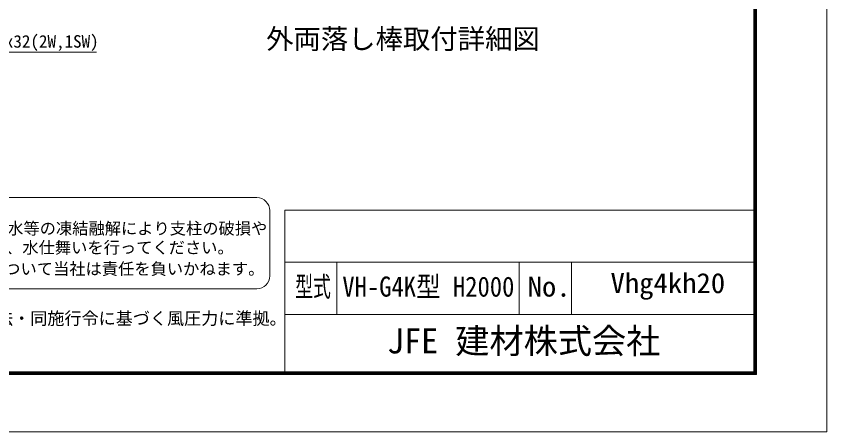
# Model space of a CAD drawing. Units: millimetres, scale not verified. Extents: x -6300 to 6300, y -4455 to 4455.
# Drawn here: x 1634 to 6300, y -4455 to -2065 of the extents above; entities that cross this region are included whole.
import ezdxf
from ezdxf.enums import TextEntityAlignment as Align

# ---------------------------------------------------------------- set-up
doc = ezdxf.new("R2010")
doc.units = ezdxf.units.MM
doc.header["$LTSCALE"] = 30
for name, color, linetype, lineweight in [('0-9_D-STR-TXT', 7, 'Continuous', 9), ('0-A_D-TTL-TXT', 7, 'Continuous', 18), ('0-B_D-TTL', 7, 'Continuous', 9)]:
    doc.layers.add(name, color=color, linetype=linetype, lineweight=lineweight)
doc.styles.add('ＭＳ ゴシック', font='')
doc.styles.get('ＭＳ ゴシック').set_extended_font_data('MS Gothic')

msp = doc.modelspace()

# ---------------------------------------------------------------- linework, layer by layer
at = {"layer": '0-9_D-STR-TXT'}
msp.add_lwpolyline([(2095.6, -2270.63), (1448.34, -2270.63), (1329.85, -2401.13)], dxfattribs=at)
at = {"layer": '0-A_D-TTL-TXT', "color": 2}
for p, q in [((3018.67, -3108), (-649.66, -3108)), ((3093.67, -3558), (3093.67, -3183)), ((-649.66, -3633), (3018.67, -3633))]:
    msp.add_line(p, q, dxfattribs=at)
for centre, start, end in [((3018.67, -3183), 0, 90), ((3018.67, -3558), 270, 0)]:
    msp.add_arc(centre, 75, start, end, dxfattribs=at)
at = {"layer": '0-B_D-TTL'}
for p, q in [((3180, -3180), (3180, -4110)), ((3180, -3180), (5880, -3180)), ((3180, -3480), (5880, -3480)), ((3480, -3480), (3480, -3780)), ((4530, -3480), (4530, -3780)), ((4830, -3480), (4830, -3780)), ((3180, -3780), (5880, -3780))]:
    msp.add_line(p, q, dxfattribs=at)
at = {"layer": '0-B_D-TTL', "color": 2, "lineweight": 18}
msp.add_lwpolyline([(-6300, 4455), (6300, 4455), (6300, -4455), (-6300, -4455)], close=True, dxfattribs=at)
at = {"layer": '0-B_D-TTL'}
for points in [[(-5895, 4125), (5895, 4125), (5895, -4125), (-5895, -4125)], [(-5891.25, 4121.25), (5891.25, 4121.25), (5891.25, -4121.25), (-5891.25, -4121.25)], [(-5887.5, 4117.5), (5887.5, 4117.5), (5887.5, -4117.5), (-5887.5, -4117.5)], [(-5883.75, 4113.75), (5883.75, 4113.75), (5883.75, -4113.75), (-5883.75, -4113.75)], [(-5880, 4110), (5880, 4110), (5880, -4110), (-5880, -4110)]]:
    msp.add_lwpolyline(points, close=True, dxfattribs=at)

# ---------------------------------------------------------------- texts
at = {"layer": '0-9_D-STR-TXT', "style": 'ＭＳ ゴシック'}
msp.add_text('M8x32(2W,1SW)', height=72.14, dxfattribs=at).set_placement((1470.62, -2267.03), align=Align.BOTTOM_LEFT)
at = {"layer": '0-A_D-TTL-TXT', "style": 'ＭＳ ゴシック'}
for s, height, p in [('外両落し棒取付詳細図', 115.5, (3072.58, -2287.26)), ('凍結の恐れがある場所への設置は、内部に溜まった雨水等の凍結融解により支柱の破損や', 68.62, (-664.39, -3340.01)), ('コンクリート基礎の破損の恐れがありますので施工時、水仕舞いを行ってください。', 68.62, (-670.55, -3450.15)), ('施工による水仕舞い不備で起こる支柱・基礎の破損について当社は責任を負いかねます。 ', 68.62, (-681.04, -3572.39)), ('（設計条件）風荷重：昭和57年改正 建築基準法・同施行令に基づく風圧力に準拠。', 72.14, (-498.67, -3860.4)), ('JFE 建材株式会社', 144.3, (3768.57, -4047.76))]:
    msp.add_text(s, height=height, dxfattribs=at).set_placement(p, align=Align.BOTTOM_LEFT)
for s, width, p in [('型式', 0.65, (3240.4, -3712.2)), ('Vhg4kh20', 1.05, (5055, -3692.2)), ('VH-G4K型 H2000', 0.9, (3511.37, -3712.2)), ('No.', 1.05, (4578, -3712.2))]:
    msp.add_text(s, height=115.5, dxfattribs=dict(at, width=width)).set_placement(p, align=Align.BOTTOM_LEFT)

doc.saveas('drawing.dxf')
